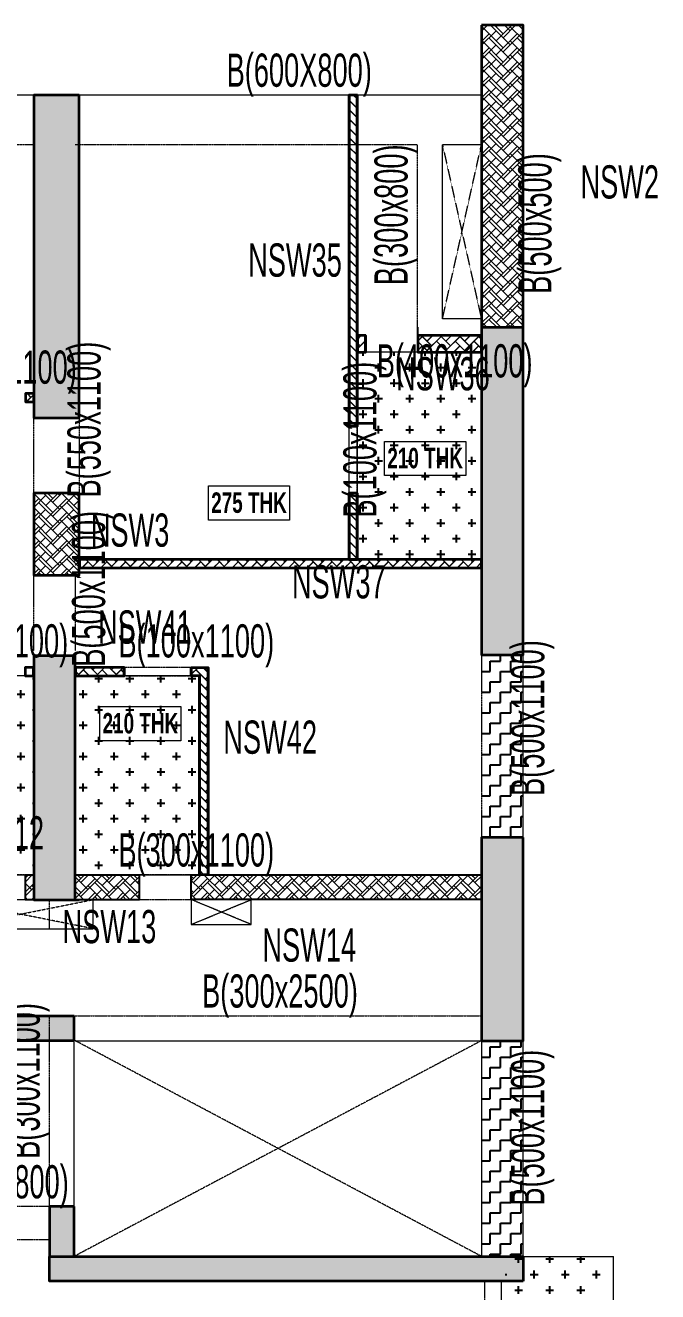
# Model space of a CAD drawing. Header units: millimetres. Extents: x 35 to 67171, y 124 to 27133.
# Drawn here: x 49403 to 57027, y 10733 to 25998 of the extents above; entities that cross this region are included whole.
import ezdxf

# ---------------------------------------------------------------- set-up
doc = ezdxf.new("R2010")
doc.units = ezdxf.units.MM
doc.linetypes.add('HIDDEN', pattern=[0.375, 0.25, -0.125])
for name, color, linetype, lineweight in [('A-FLOR-IDEN', 11, 'Continuous', 9), ('A-HIDD-ABVE', 8, 'HIDDEN', 20), ('S-BEAM', 7, 'Continuous', 18), ('S-BEAM-IDEN', 2, 'Continuous', 9), ('S-COL HATCH', 9, 'Continuous', 0), ('S-COLS', 5, 'Continuous', 35)]:
    doc.layers.add(name, color=color, linetype=linetype, lineweight=lineweight)
doc.layers.add('changes', color=7, linetype='Continuous')
doc.layers.add('SUNK SLAB', color=8, linetype='Continuous')
doc.styles.add('Swis721 LtCn BT', font='swisscl.ttf', dxfattribs={"width": 0.9, "height": 233.355162})
doc.styles.add('Swis721 LtCn BT_B', font='', dxfattribs={"width": 0.9, "height": 246.918336})
doc.styles.get('Swis721 LtCn BT_B').set_extended_font_data('Swis721 LtCn BT', bold=True)
pattern_1 = [(0, (-31351884.58, 21120123.29), (187.5, 187.5), [93.75, -281.25]), (90, (-31351837.7, 21120076.42), (-187.5, 187.5), [93.75, -281.25])]
pattern_2 = [(45, (-31802317.5, 20729084.55), (0, 169.7056275), [360, -120]), (135, (-31802232.65, 20729169.4), (1e-14, 169.7056275), [360, -120])]
pattern_3 = [(45, (-31792218.09, 20738042.66), (0, 113.13708499), [240, -80]), (135, (-31792161.52, 20738099.23), (9e-15, 113.13708499), [240, -80])]
pattern_4 = [(45, (-31792218.17, 20738042.66), (0, 169.7056275), [360, -120]), (135, (-31792133.31, 20738127.52), (1e-14, 169.7056275), [360, -120])]
pattern_5 = [(45, (-31792215.45, 20738042.66), (0, 113.13708499), [240, -80]), (135, (-31792158.885, 20738099.23), (9e-15, 113.13708499), [240, -80])]
pattern_6 = [(45, (-31792218.17, 20738042.66), (0, 169.7056275), [360, -120]), (135, (-31792133.32, 20738127.51), (1e-14, 169.7056275), [360, -120])]

# ---------------------------------------------------------------- blocks, each defined once
blk = doc.blocks.new('A$Cbe320e20')
at = {"layer": 'S-COL HATCH'}
h = blk.add_hatch(dxfattribs=at)
h.set_pattern_fill('AR-HBONE', color=256, scale=30)
h.set_pattern_definition(pattern_2)
h.paths.add_polyline_path([(45304, 17040), (44804, 17040), (44804, 13401), (45304, 13401)])
at = {"layer": 'S-COL HATCH', "transparency": 33554687}
h = blk.add_hatch(color=256, dxfattribs=at)
h.dxf.hatch_style = 1
h.paths.add_polyline_path([(39404, 12310), (39954, 12310), (39954, 16200), (39404, 16200)])
h = blk.add_hatch(color=256, dxfattribs=at)
h.dxf.hatch_style = 1
h.paths.add_polyline_path([(44804, 13401), (45304, 13401), (45304, 9451), (44804, 9451)])
at = {"layer": 'S-COL HATCH'}
h = blk.add_hatch(dxfattribs=at)
h.set_pattern_fill('AR-HBONE', color=256, scale=30)
h.set_pattern_definition(pattern_2)
h.paths.add_polyline_path([(39404, 10410), (39954, 10410), (39954, 11400), (39404, 11400)])
at = {"layer": 'S-COL HATCH', "transparency": 33554687}
h = blk.add_hatch(color=256, dxfattribs=at)
h.dxf.hatch_style = 1
h.paths.add_polyline_path([(39404, 9200), (39404, 9200), (39404, 9300), (39404, 9440), (39904, 9440), (39904, 6500), (39404, 6500)])
h = blk.add_hatch(color=256, dxfattribs=at)
h.dxf.hatch_style = 1
h.paths.add_polyline_path([(45304, 7251), (44804, 7251), (44804, 4800), (45304, 4800)])
at = {"layer": 'S-COL HATCH'}
h = blk.add_hatch(dxfattribs=at)
h.set_pattern_fill('AR-HBONE', color=256, scale=30)
h.set_pattern_definition(pattern_2)
h.paths.add_polyline_path([(39304, 6800), (39404, 6800), (39404, 6500), (39304, 6500)])
h = blk.add_hatch(dxfattribs=at)
h.set_pattern_fill('AR-HBONE', color=256, scale=30)
h.set_pattern_definition(pattern_2)
h.paths.add_polyline_path([(39904, 6799), (40675, 6799), (40675, 6499), (40124, 6499), (40124, 6500), (39904, 6500)])
h = blk.add_hatch(dxfattribs=at)
h.set_pattern_fill('AR-HBONE', color=256, scale=30)
h.set_pattern_definition(pattern_2)
h.paths.add_polyline_path([(41295, 6799), (44803, 6799), (44803, 6501), (41295, 6501)])
at = {"layer": 'S-COL HATCH', "transparency": 33554687}
h = blk.add_hatch(color=256, dxfattribs=at)
h.dxf.hatch_style = 1
h.paths.add_polyline_path([(35204, 5100), (35404, 5100), (39594, 5100), (39594, 4800), (35204, 4800)])
h.paths.add_polyline_path([(39594, 5100), (39894, 5100), (39894, 4800), (39594, 4800)])
h = blk.add_hatch(color=256, dxfattribs=at)
h.dxf.hatch_style = 1
h.paths.add_polyline_path([(39894, 2800), (39594, 2800), (39594, 2200), (39894, 2200)])
h = blk.add_hatch(color=256, dxfattribs=at)
h.dxf.hatch_style = 1
h.paths.add_polyline_path([(39594, 2200), (39594, 1900), (45304, 1900), (45304, 2200)])
at = {"layer": 'S-BEAM', "color": 5}
for points in [[(39404, 6800), (39304, 6800), (39304, 6500), (39404, 6500)], [(41305, 6801), (44803, 6801), (44803, 6501), (41305, 6501)]]:
    blk.add_lwpolyline(points, close=True, dxfattribs=at)
at = {"layer": 'S-BEAM', "color": 5, "elevation": 0}
blk.add_lwpolyline([(40675, 6800), (39904, 6800), (39904, 6499), (40675, 6499)], close=True, dxfattribs=at)
at = {"layer": 'S-COLS'}
for p, q in [((44804, 17040), (44804, 17040)), ((44804, 13401), (45304, 13401)), ((39894, 4800), (39894, 5100))]:
    blk.add_line(p, q, dxfattribs=at)
for points in [[(44804, 17040), (44804, 9451), (45304, 9451), (45304, 17040)], [(39954, 16200), (39404, 16200), (39404, 12310), (39954, 12310)], [(39954, 11400), (39404, 11400), (39404, 10410), (39954, 10410)], [(45304, 7251), (44804, 7251), (44804, 4800), (45304, 4800)], [(45304, 1900), (39594, 1900), (39594, 2200), (45304, 2200)]]:
    blk.add_lwpolyline(points, close=True, dxfattribs=at)
blk.add_lwpolyline([(39904, 6500), (39904, 9440), (39404, 9440), (39404, 6500), (39954, 6500)], dxfattribs=at)
at = {"layer": 'S-COLS', "elevation": 0}
blk.add_lwpolyline([(39894, 4800), (35204, 4800), (35204, 5100), (39894, 5100)], dxfattribs=at)
at = {"layer": 'S-COLS', "color": 5}
blk.add_lwpolyline([(39894, 2800), (39594, 2800), (39594, 2200), (39894, 2200)], close=True, dxfattribs=at)

msp = doc.modelspace()

# ---------------------------------------------------------------- hatches: boundary and pattern name
at = {"layer": 'S-COL HATCH'}
h = msp.add_hatch(dxfattribs=at)
h.set_pattern_fill('AR-HBONE', color=256, scale=30)
h.set_pattern_definition(pattern_4)
h.paths.add_polyline_path([(55403.7, 25998.1), (54903.7, 25998.1), (54903.7, 22358.9), (55403.7, 22358.9)])
h = msp.add_hatch(dxfattribs=at)
h.set_pattern_fill('AR-HBONE', color=256, scale=30)
h.set_pattern_definition(pattern_6)
h.paths.add_polyline_path([(55403.7, 25998.1), (54903.7, 25998.1), (54903.7, 22358.9), (55403.7, 22358.9)])
at = {"layer": 'S-COL HATCH', "transparency": 33554687}
h = msp.add_hatch(color=256, dxfattribs=at)
h.dxf.hatch_style = 1
h.paths.add_polyline_path([(49503.7, 21268.1), (50053.7, 21268.1), (50053.7, 25158.1), (49503.7, 25158.1)])
h = msp.add_hatch(color=256, dxfattribs=at)
h.dxf.hatch_style = 1
h.paths.add_polyline_path([(49503.7, 21268.1), (50053.7, 21268.1), (50053.7, 25158.1), (49503.7, 25158.1)])
at = {"layer": 'S-COL HATCH'}
h = msp.add_hatch(dxfattribs=at)
h.set_pattern_fill('AR-HBONE', color=256, scale=20)
h.set_pattern_definition(pattern_3)
h.paths.add_polyline_path([(53303.8, 21168.1), (53403.8, 21168.1), (53403.8, 25158.1), (53303.8, 25158.1)])
h = msp.add_hatch(dxfattribs=at)
h.set_pattern_fill('AR-HBONE', color=256, scale=20)
h.set_pattern_definition(pattern_5)
h.paths.add_polyline_path([(53306.4, 21168.1), (53406.4, 21168.1), (53406.4, 25158.1), (53306.4, 25158.1)])
at = {"layer": 'S-COL HATCH', "transparency": 33554687}
h = msp.add_hatch(color=256, dxfattribs=at)
h.dxf.hatch_style = 1
h.paths.add_polyline_path([(54903.7, 22358.9), (55403.7, 22358.9), (55403.7, 18408.7), (54903.7, 18408.7)])
h = msp.add_hatch(color=256, dxfattribs=at)
h.dxf.hatch_style = 1
h.paths.add_polyline_path([(54903.7, 22358.9), (55403.7, 22358.9), (55403.7, 18408.6), (54903.7, 18408.6)])
at = {"layer": 'S-COL HATCH'}
h = msp.add_hatch(dxfattribs=at)
h.set_pattern_fill('AR-HBONE', color=256, scale=20)
h.set_pattern_definition(pattern_3)
h.paths.add_polyline_path([(53503.8, 22058.1), (53503.8, 22258.1), (53403.8, 22258.1), (53403.8, 22058.1)])
h = msp.add_hatch(dxfattribs=at)
h.set_pattern_fill('AR-HBONE', color=256, scale=20)
h.set_pattern_definition(pattern_5)
h.paths.add_polyline_path([(53506.4, 22058.1), (53506.4, 22258.1), (53406.4, 22258.1), (53406.4, 22058.1)])
h = msp.add_hatch(dxfattribs=at)
h.set_pattern_fill('AR-HBONE', color=256, scale=20)
h.set_pattern_definition([(45, (-31793618.124, 20738042.68), (0, 113.13708499), [240, -80]), (135, (-31793561.556, 20738099.25), (9e-15, 113.13708499), [240, -80])])
h.paths.add_polyline_path([(54903.8, 22058.1), (54903.8, 22258.1), (54133.8, 22258.1), (54133.8, 22058.1)])
h = msp.add_hatch(dxfattribs=at)
h.set_pattern_fill('AR-HBONE', color=256, scale=20)
h.set_pattern_definition([(45, (-31793615.49, 20738042.68), (0, 113.13708499), [240, -80]), (135, (-31793558.92, 20738099.25), (9e-15, 113.13708499), [240, -80])])
h.paths.add_polyline_path([(54906.4, 22058.1), (54906.4, 22258.1), (54136.4, 22258.1), (54136.4, 22058.1)])
h = msp.add_hatch(dxfattribs=at)
h.set_pattern_fill('AR-HBONE', color=256, scale=15)
h.set_pattern_definition([(45, (-31351884.5, 21120123.29), (0, 84.85281374), [180, -60]), (135, (-31351842.07, 21120165.716), (7e-15, 84.85281374), [180, -60])])
h.paths.add_polyline_path([(49503.8, 21458.1), (49503.8, 21558.1), (49403.8, 21558.1), (49403.8, 21458.1)])
h = msp.add_hatch(dxfattribs=at)
h.set_pattern_fill('AR-HBONE', color=256, scale=15)
h.set_pattern_definition([(45, (-31351881.86, 21120123.29), (0, 84.85281374), [180, -60]), (135, (-31351839.436, 21120165.716), (7e-15, 84.85281374), [180, -60])])
h.paths.add_polyline_path([(49506.4, 21458.1), (49506.4, 21558.1), (49406.4, 21558.1), (49406.4, 21458.1)])
h = msp.add_hatch(dxfattribs=at)
h.set_pattern_fill('AR-HBONE', color=256, scale=30)
h.set_pattern_definition(pattern_4)
h.paths.add_polyline_path([(49503.7, 19368.1), (50053.7, 19368.1), (50053.7, 20358.1), (49503.7, 20358.1)])
h = msp.add_hatch(dxfattribs=at)
h.set_pattern_fill('AR-HBONE', color=256, scale=30)
h.set_pattern_definition(pattern_6)
h.paths.add_polyline_path([(49503.7, 19368.1), (50053.7, 19368.1), (50053.7, 20358.1), (49503.7, 20358.1)])
h = msp.add_hatch(dxfattribs=at)
h.set_pattern_fill('AR-HBONE', color=256, scale=20)
h.set_pattern_definition(pattern_3)
h.paths.add_polyline_path([(53303.8, 19558.1), (53403.8, 19558.1), (53403.8, 20358.1), (53303.8, 20358.1)])
h = msp.add_hatch(dxfattribs=at)
h.set_pattern_fill('AR-HBONE', color=256, scale=20)
h.set_pattern_definition(pattern_5)
h.paths.add_polyline_path([(53306.4, 19558.1), (53406.4, 19558.1), (53406.4, 20358.1), (53306.4, 20358.1)])
h = msp.add_hatch(dxfattribs=at)
h.set_pattern_fill('AR-HBONE', color=256, scale=20)
h.set_pattern_definition(pattern_3)
h.paths.add_polyline_path([(50003.8, 19558.1), (54903.8, 19558.1), (54903.8, 19458.1), (50003.8, 19458.1)])
h = msp.add_hatch(dxfattribs=at)
h.set_pattern_fill('AR-HBONE', color=256, scale=20)
h.set_pattern_definition(pattern_5)
h.paths.add_polyline_path([(50006.4, 19558.1), (54906.4, 19558.1), (54906.4, 19458.1), (50006.4, 19458.1)])
at = {"layer": 'S-COL HATCH', "transparency": 33554687}
h = msp.add_hatch(color=256, dxfattribs=at)
h.dxf.hatch_style = 1
h.paths.add_polyline_path([(49503.7, 18158.1), (49503.7, 18158.1), (49503.7, 18258.1), (49503.7, 18398.1), (50003.7, 18398.1), (50003.7, 15458.1), (49503.6, 15458.1)])
h = msp.add_hatch(color=256, dxfattribs=at)
h.dxf.hatch_style = 1
h.paths.add_polyline_path([(49503.7, 18158.1), (49503.7, 18158.1), (49503.7, 18258.1), (49503.7, 18398.1), (50003.7, 18398.1), (50003.7, 15458.1), (49503.6, 15458.1)])
at = {"layer": 'S-COL HATCH'}
h = msp.add_hatch(dxfattribs=at)
h.set_pattern_fill('AR-HBONE', color=256, scale=20)
h.set_pattern_definition(pattern_3)
h.paths.add_polyline_path([(50003.8, 18258.1), (50593.8, 18258.1), (50593.8, 18158.1), (50003.8, 18158.1)])
h = msp.add_hatch(dxfattribs=at)
h.set_pattern_fill('AR-HBONE', color=256, scale=20)
h.set_pattern_definition(pattern_5)
h.paths.add_polyline_path([(50006.4, 18258.1), (50596.4, 18258.1), (50596.4, 18158.1), (50006.4, 18158.1)])
h = msp.add_hatch(dxfattribs=at)
h.set_pattern_fill('AR-HBONE', color=256, scale=20)
h.set_pattern_definition(pattern_3)
h.paths.add_polyline_path([(51503.8, 15759.2), (51603.8, 15759.2), (51603.8, 18258.1), (51403.8, 18258.1), (51403.8, 18158.1), (51503.8, 18158.1)])
h = msp.add_hatch(dxfattribs=at)
h.set_pattern_fill('AR-HBONE', color=256, scale=20)
h.set_pattern_definition(pattern_5)
h.paths.add_polyline_path([(51506.4, 15759.2), (51606.4, 15759.2), (51606.4, 18258.1), (51406.4, 18258.1), (51406.4, 18158.1), (51506.4, 18158.1)])
at = {"layer": 'S-COL HATCH', "transparency": 33554687}
h = msp.add_hatch(color=256, dxfattribs=at)
h.dxf.hatch_style = 1
h.paths.add_polyline_path([(55403.7, 16208.6), (54903.7, 16208.6), (54903.7, 13758.1), (55403.7, 13758.1)])
h = msp.add_hatch(color=256, dxfattribs=at)
h.dxf.hatch_style = 1
h.paths.add_polyline_path([(55403.7, 16208.6), (54903.7, 16208.6), (54903.7, 13758.1), (55403.7, 13758.1)])
at = {"layer": 'S-COL HATCH'}
h = msp.add_hatch(dxfattribs=at)
h.set_pattern_fill('AR-HBONE', color=256, scale=30)
h.set_pattern_definition(pattern_4)
h.paths.add_polyline_path([(49403.3, 15758.1), (49503.7, 15758.1), (49503.7, 15458.1), (49403.3, 15458.1)])
h = msp.add_hatch(dxfattribs=at)
h.set_pattern_fill('AR-HBONE', color=256, scale=30)
h.set_pattern_definition(pattern_6)
h.paths.add_polyline_path([(49403.3, 15758.1), (49503.7, 15758.1), (49503.7, 15458.1), (49403.3, 15458.1)])
h = msp.add_hatch(dxfattribs=at)
h.set_pattern_fill('AR-HBONE', color=256, scale=30)
h.set_pattern_definition(pattern_4)
h.paths.add_polyline_path([(50003.7, 15757.6), (50774.1, 15757.6), (50774.1, 15457.3), (50223.3, 15457.1), (50223.3, 15458.1), (50003.7, 15458.1)])
h = msp.add_hatch(dxfattribs=at)
h.set_pattern_fill('AR-HBONE', color=256, scale=30)
h.set_pattern_definition(pattern_6)
h.paths.add_polyline_path([(50003.7, 15757.6), (50774.1, 15757.6), (50774.1, 15457.3), (50223.3, 15457.1), (50223.3, 15458.1), (50003.7, 15458.1)])
h = msp.add_hatch(dxfattribs=at)
h.set_pattern_fill('AR-HBONE', color=256, scale=30)
h.set_pattern_definition(pattern_4)
h.paths.add_polyline_path([(51394.1, 15757.6), (54902.5, 15757.6), (54902.5, 15459.2), (51394.1, 15459.2)])
h = msp.add_hatch(dxfattribs=at)
h.set_pattern_fill('AR-HBONE', color=256, scale=30)
h.set_pattern_definition(pattern_6)
h.paths.add_polyline_path([(51394.1, 15757.6), (54902.5, 15757.6), (54902.5, 15459.2), (51394.1, 15459.2)])
at = {"layer": 'S-COL HATCH', "transparency": 33554687}
h = msp.add_hatch(color=256, dxfattribs=at)
h.dxf.hatch_style = 1
h.paths.add_polyline_path([(45303.7, 14058.1), (45503.7, 14058.1), (49693.6, 14058.1), (49693.6, 13758.1), (45303.7, 13758.1)])
h.paths.add_polyline_path([(49693.6, 14058.1), (49993.4, 14058.1), (49993.4, 13758.1), (49693.6, 13758.1)])
h = msp.add_hatch(color=256, dxfattribs=at)
h.dxf.hatch_style = 1
h.paths.add_polyline_path([(45303.7, 14058.1), (45503.7, 14058.1), (49693.6, 14058.1), (49693.6, 13758.1), (45303.7, 13758.1)])
h.paths.add_polyline_path([(49693.6, 14058.1), (49993.4, 14058.1), (49993.4, 13758.1), (49693.6, 13758.1)])
h = msp.add_hatch(color=256, dxfattribs=at)
h.dxf.hatch_style = 1
h.paths.add_polyline_path([(49993.4, 11758.1), (49693.6, 11758.1), (49693.6, 11158.1), (49993.4, 11158.1)])
h = msp.add_hatch(color=256, dxfattribs=at)
h.dxf.hatch_style = 1
h.paths.add_polyline_path([(49993.4, 11758.1), (49693.6, 11758.1), (49693.6, 11158.1), (49993.4, 11158.1)])
h = msp.add_hatch(color=256, dxfattribs=at)
h.dxf.hatch_style = 1
h.paths.add_polyline_path([(49693.6, 11158.1), (49693.6, 10858.1), (55403.7, 10858.1), (55403.7, 11158.1)])
h = msp.add_hatch(color=256, dxfattribs=at)
h.dxf.hatch_style = 1
h.paths.add_polyline_path([(49693.6, 11158.1), (49693.6, 10858.1), (55403.7, 10858.1), (55403.7, 11158.1)])
at = {"layer": 'SUNK SLAB'}
h = msp.add_hatch(dxfattribs=at)
h.set_pattern_fill('CROSS', color=8, scale=750, style=0)
h.set_pattern_definition(pattern_1)
h.paths.add_polyline_path([(54901.9, 22058.1), (53401.9, 22058.1), (53401.9, 19558.1), (54901.9, 19558.1)])
h = msp.add_hatch(dxfattribs=at)
h.set_pattern_fill('ZIGZAG', color=8, scale=1000, style=0)
h.set_pattern_definition([(0, (-31739618.19, 20733459.5), (125, 125), [125, -125]), (90, (-31739493.19, 20733459.5), (-125, 125), [125, -125])])
h.paths.add_polyline_path([(55403.7, 18408.6), (54903.7, 18408.6), (54903.7, 16208.6), (55403.7, 16208.6)])
h = msp.add_hatch(dxfattribs=at)
h.set_pattern_fill('CROSS', color=8, scale=750, style=0)
h.set_pattern_definition(pattern_1)
h.paths.add_polyline_path([(47901.5, 15758.1), (49501.9, 15758.1), (49501.9, 18158.1), (47901.5, 18158.1)])
h = msp.add_hatch(dxfattribs=at)
h.set_pattern_fill('CROSS', color=8, scale=750, style=0)
h.set_pattern_definition(pattern_1)
h.paths.add_polyline_path([(50001.9, 15758.1), (51501.9, 15758.1), (51501.9, 18158.1), (50001.9, 18158.1)])
h = msp.add_hatch(dxfattribs=at)
h.set_pattern_fill('ZIGZAG', color=8, scale=1000, style=0)
h.set_pattern_definition([(0, (-31739618.18, 20728808.96), (125, 125), [125, -125]), (90, (-31739493.18, 20728808.96), (-125, 125), [125, -125])])
h.paths.add_polyline_path([(55403.7, 13758.1), (54903.7, 13758.1), (54903.7, 11158.1), (55403.7, 11158.1)])
h = msp.add_hatch(dxfattribs=at)
h.set_pattern_fill('CROSS', color=8, scale=750, style=0)
h.set_pattern_definition([(0, (-31351884.58, 21119689.98), (187.5, 187.5), [93.75, -281.25]), (90, (-31351837.7, 21119643.1), (-187.5, 187.5), [93.75, -281.25])])
h.paths.add_polyline_path([(55191, 11158.1), (56341, 11158.1), (56291.9, 7558.1), (55141.9, 7558.1)])

# ---------------------------------------------------------------- linework, layer by layer
at = {"layer": 'A-FLOR-IDEN', "color": 8, "elevation": 0, "flags": 128}
for points in [[(54711.9, 20983.1), (54711.9, 20571.2), (53734.4, 20571.2), (53734.4, 20983.1)], [(52587.9, 20445.7), (52587.9, 20033.8), (51610.4, 20033.8), (51610.4, 20445.7)], [(51278.4, 17786.5), (51278.4, 17374.7), (50300.9, 17374.7), (50300.9, 17786.5)]]:
    msp.add_lwpolyline(points, close=True, dxfattribs=at)
at = {"layer": 'A-HIDD-ABVE', "linetype": 'HIDDEN'}
for p, q in [((54431.9, 24558.1), (54901.9, 22458.1)), ((54431.9, 22458.1), (54901.8, 24558.1)), ((48461.9, 15108.1), (50221.5, 15459.2)), ((50221.5, 15108.1), (48461.9, 15458.1)), ((52125.2, 15159.2), (51401.9, 15459.2)), ((51401.9, 15159.2), (52125.2, 15459.2)), ((54901.9, 13758.1), (49991.5, 11158.1)), ((54901.9, 11158.1), (50003.5, 13758.1, 0))]:
    msp.add_line(p, q, dxfattribs=at)
at = {"layer": 'changes', "color": 240, "true_color": 0xed1f24, "elevation": 0}
for points in [[(54903.7, 25998.1), (55403.7, 25998.1), (55403.7, 22358.9), (54903.7, 22358.9)], [(54903.7, 25998.1), (55403.7, 25998.1), (55403.7, 22358.9), (54903.7, 22358.9)], [(53306.4, 25158.1), (53406.4, 25158.1), (53406.4, 22258.1), (53506.4, 22258.1), (53506.4, 22058.1), (53406.4, 22058.1), (53406.4, 21168.1), (53306.4, 21168.1)], [(54136.4, 22258.1), (54903.7, 22258.1), (54903.7, 22058.1), (54136.4, 22058.1)], [(49503.7, 20358.1), (50053.7, 20358.1), (50053.7, 19368.1), (49503.7, 19368.1)], [(49503.7, 20358.1), (50053.7, 20358.1), (50053.7, 19368.1), (49503.7, 19368.1)], [(50056.4, 19558.1), (53306.4, 19558.1), (53306.4, 20358.1), (53406.4, 20358.1), (53406.4, 19558.1), (54906.4, 19558.1), (54903.7, 19458.1), (50056.4, 19458.1)], [(50596.4, 18158.1), (50006.4, 18158.1), (50006.4, 18258.1), (50596.4, 18258.1)], [(51406.4, 18258.1), (51606.4, 18258.1), (51606.4, 15759.2), (51506.4, 15759.2), (51506.4, 18158.1), (51406.4, 18158.1)], [(49403.3, 15758.1), (49503.6, 15758.1), (49503.6, 15458.1), (49403.3, 15458.1)], [(49403.3, 15758.1), (49503.6, 15758.1), (49503.6, 15458.1), (49403.3, 15458.1)], [(50003.7, 15758.1), (50774.1, 15758.1), (50774.1, 15457), (50003.7, 15457)], [(50003.7, 15758.1), (50774.1, 15758.1), (50774.1, 15457), (50003.7, 15457)], [(51404.1, 15759.2), (54902.5, 15759.2), (54902.5, 15459.2), (51404.1, 15459.2)], [(51404.1, 15759.2), (54902.5, 15759.2), (54902.5, 15459.2), (51404.1, 15459.2)]]:
    msp.add_lwpolyline(points, close=True, dxfattribs=at)
at = {"layer": 'S-BEAM'}
for p, q in [((49501.9, 25158.1), (42951.9, 25158.1, 0)), ((54901.9, 25158.1), (49501.9, 25158.1)), ((54901.9, 24558.1), (54431.9, 24558.1)), ((54431.9, 22458.1), (54431.9, 24558.1)), ((54901.9, 22458.1), (54431.9, 22458.1)), ((55401.9, 18408.6), (55401.9, 16208.6)), ((49501.9, 15458.1), (48461.9, 15458.1)), ((54901.9, 14658.1), (54901.9, 11158.1)), ((55401.9, 14658.1), (55401.9, 11158.1)), ((49991.5, 11758.1), (49991.5, 13758.1, 0)), ((50003.5, 13758.1, 0), (54901.9, 13758.1, 0)), ((55140, 11158.1), (56493.7, 11158.1)), ((56493.7, 7558.1), (56493.7, 11158.1)), ((55141.9, 7558.1), (55141.9, 10858.1))]:
    msp.add_line(p, q, dxfattribs=at)
at = {"layer": 'S-BEAM', "linetype": 'HIDDEN'}
for p, q in [((49501.9, 24558.1), (42951.9, 24558.1, 0)), ((54131.9, 24558.1), (50001.9, 24558.1)), ((54131.9, 22058.1), (54131.9, 24558.1)), ((54903.7, 22458.1), (54903.7, 24408.1)), ((54131.9, 22358.1), (54131.9, 22358.1)), ((49501.9, 21268.1), (49501.9, 20358.1)), ((50051.9, 21268.1), (50051.9, 20358.1)), ((49501.9, 19368.1), (49501.9, 18458.1)), ((50001.9, 19368.1), (50001.9, 18458.1)), ((54901.9, 18408.6), (54901.9, 16208.6)), ((49501.9, 15758.1), (42951.9, 15758.1, 0)), ((54901.9, 15757.6), (50001.9, 15757.6)), ((49691.8, 15458.1), (49691.8, 15108.1)), ((54901.9, 15459.2), (50001.9, 15457)), ((49691.8, 14058.1), (49691.8, 11758.1)), ((49993.4, 14058.1, 0), (54901.9, 14058.1)), ((49691.8, 11758.1), (48008, 11758.1)), ((49691.8, 11358.1), (48006.2, 11358.1)), ((54941.9, 7558.1), (54941.9, 10858.1))]:
    msp.add_line(p, q, dxfattribs=at)
at = {"layer": 'S-BEAM', "elevation": 0}
msp.add_lwpolyline([(54133.7, 22358.1), (54133.7, 22058.1), (54903.7, 22058.1), (54903.7, 22458.1), (54431.9, 22458.1)], dxfattribs=at)
for points in [[(54901.9, 22058.1), (53401.9, 22058.1), (53401.9, 19558.1), (54901.9, 19558.1)], [(49501.9, 18158.1), (47901.5, 18158.1), (47901.5, 15758.1), (49501.9, 15758.1)], [(51501.9, 18158.1), (50001.9, 18158.1), (50001.9, 15758.1), (51501.9, 15758.1)], [(50221.5, 15458.1), (48461.9, 15458.1), (48461.9, 15108.1), (50221.5, 15108.1)], [(52125.2, 15459.2), (51401.9, 15459.2), (51401.9, 15159.2), (52125.2, 15159.2)]]:
    msp.add_lwpolyline(points, close=True, dxfattribs=at)
at = {"layer": 'S-BEAM', "linetype": 'HIDDEN', "elevation": 0}
for points in [[(53401.9, 21168.1), (53301.9, 21168.1), (53301.9, 20358.1), (53401.9, 20358.1)], [(51401.9, 18258.1), (50591.9, 18258.1), (50591.9, 18158.1), (51401.9, 18158.1)]]:
    msp.add_lwpolyline(points, close=True, dxfattribs=at)
at = {"layer": 'S-BEAM', "color": 5, "elevation": 0}
for points in [[(49503.7, 15758.1), (49403.3, 15758.1), (49403.3, 15458.1), (49503.7, 15458.1)], [(49503.7, 15758.1), (49403.3, 15758.1), (49403.3, 15458.1), (49503.7, 15458.1)], [(50774.1, 15758.1), (50003.7, 15758.1), (50003.7, 15457), (50774.1, 15457)], [(50774.1, 15758.1), (50003.7, 15758.1), (50003.7, 15457), (50774.1, 15457)], [(51404.1, 15759.2), (54902.5, 15759.2), (54902.5, 15459.2), (51404.1, 15459.2)], [(51404.1, 15759.2), (54902.5, 15759.2), (54902.5, 15459.2), (51404.1, 15459.2)]]:
    msp.add_lwpolyline(points, close=True, dxfattribs=at)
at = {"layer": 'S-COLS'}
for p, q in [((54903.7, 25998.1), (54903.7, 25998.1)), ((54903.7, 25998.1), (54903.7, 25998.1)), ((54903.7, 22358.9), (55403.7, 22358.9)), ((54903.7, 22358.9), (55403.7, 22358.9)), ((49993.4, 13758.1, 0), (49993.4, 14058.1, 0)), ((49993.4, 13758.1, 0), (49993.4, 14058.1, 0))]:
    msp.add_line(p, q, dxfattribs=at)
at = {"layer": 'S-COLS', "elevation": 0}
for points in [[(54903.7, 25998.1), (54903.7, 18408.6), (55403.7, 18408.6), (55403.7, 25998.1)], [(54903.7, 25998.1), (54903.7, 18408.6), (55403.7, 18408.6), (55403.7, 25998.1)], [(50053.7, 25158.1), (49503.7, 25158.1), (49503.7, 21268.1), (50053.7, 21268.1)], [(50053.7, 25158.1), (49503.7, 25158.1), (49503.7, 21268.1), (50053.7, 21268.1)], [(53403.8, 25158.1), (53303.8, 25158.1), (53303.8, 21168.1), (53403.8, 21168.1)], [(53403.8, 25158.1), (53303.8, 25158.1), (53303.8, 21168.1), (53403.8, 21168.1)], [(53406.4, 25158.1), (53306.4, 25158.1), (53306.4, 21168.1), (53406.4, 21168.1)], [(53503.8, 22258.1), (53403.8, 22258.1), (53403.8, 22058.1), (53503.8, 22058.1)], [(53503.8, 22258.1), (53403.8, 22258.1), (53403.8, 22058.1), (53503.8, 22058.1)], [(53506.4, 22258.1), (53406.4, 22258.1), (53406.4, 22058.1), (53506.4, 22058.1)], [(54903.8, 22258.1), (54133.8, 22258.1), (54133.8, 22058.1), (54903.8, 22058.1)], [(54903.8, 22258.1), (54133.8, 22258.1), (54133.8, 22058.1), (54903.8, 22058.1)], [(54906.4, 22258.1), (54136.4, 22258.1), (54136.4, 22058.1), (54906.4, 22058.1)], [(49503.8, 21558.1), (49403.8, 21558.1), (49403.8, 21458.1), (49503.8, 21458.1)], [(50053.7, 20358.1), (49503.7, 20358.1), (49503.7, 19368.1), (50053.7, 19368.1)], [(50053.7, 20358.1), (49503.7, 20358.1), (49503.7, 19368.1), (50053.7, 19368.1)], [(53403.8, 20358.1), (53303.8, 20358.1), (53303.8, 19558.1), (53403.8, 19558.1)], [(53403.8, 20358.1), (53303.8, 20358.1), (53303.8, 19558.1), (53403.8, 19558.1)], [(53406.4, 20358.1), (53306.4, 20358.1), (53306.4, 19558.1), (53406.4, 19558.1)], [(54903.8, 19558.1), (50053.8, 19558.1), (50053.8, 19458.1), (54903.8, 19458.1)], [(54903.8, 19558.1), (50053.8, 19558.1), (50053.8, 19458.1), (54903.8, 19458.1)], [(54906.4, 19558.1), (50056.4, 19558.1), (50056.4, 19458.1), (54906.4, 19458.1)], [(49501.9, 18258.1), (49401.9, 18258.1), (49401.9, 18158.1), (49501.9, 18158.1)], [(50593.8, 18258.1), (50003.8, 18258.1), (50003.8, 18158.1), (50593.8, 18158.1)], [(50593.8, 18258.1), (50003.8, 18258.1), (50003.8, 18158.1), (50593.8, 18158.1)], [(50596.4, 18258.1), (50006.4, 18258.1), (50006.4, 18158.1), (50596.4, 18158.1)], [(55403.7, 16208.6), (54903.7, 16208.6), (54903.7, 13758.1), (55403.7, 13758.1)], [(55403.7, 16208.6), (54903.7, 16208.6), (54903.7, 13758.1), (55403.7, 13758.1)], [(55403.7, 10858.1), (49693.6, 10858.1), (49693.6, 11158.1), (55403.7, 11158.1)], [(55403.7, 10858.1), (49693.6, 10858.1), (49693.6, 11158.1), (55403.7, 11158.1)]]:
    msp.add_lwpolyline(points, close=True, dxfattribs=at)
for points in [[(50003.7, 15458.1), (50003.7, 18398.1), (49503.7, 18398.1), (49503.6, 15458.1), (50053.7, 15458.1)], [(50003.7, 15458.1), (50003.7, 18398.1), (49503.7, 18398.1), (49503.6, 15458.1), (50053.7, 15458.1)], [(51403.8, 18258.1), (51603.8, 18258.1), (51603.8, 15759.2), (51503.8, 15759.2), (51503.8, 18158.1), (51403.8, 18158.1), (51403.8, 18258.1)], [(51403.8, 18258.1), (51603.8, 18258.1), (51603.8, 15759.2), (51503.8, 15759.2), (51503.8, 18158.1), (51403.8, 18158.1), (51403.8, 18258.1)], [(51406.4, 18258.1), (51606.4, 18258.1), (51606.4, 15759.2), (51506.4, 15759.2), (51506.4, 18158.1), (51406.4, 18158.1), (51406.4, 18258.1)], [(49993.4, 13758.1), (45303.7, 13758.1), (45303.7, 14058.1), (49993.4, 14058.1)], [(49993.4, 13758.1), (45303.7, 13758.1), (45303.7, 14058.1), (49993.4, 14058.1)]]:
    msp.add_lwpolyline(points, dxfattribs=at)
at = {"layer": 'S-COLS', "color": 5, "elevation": 0}
msp.add_lwpolyline([(49993.4, 11758.1), (49693.6, 11758.1), (49693.6, 11158.1), (49993.4, 11158.1)], close=True, dxfattribs=at)
msp.add_lwpolyline([(49993.4, 11758.1), (49693.6, 11758.1), (49693.6, 11158.1), (49993.4, 11158.1)], close=True, dxfattribs=at)

# ---------------------------------------------------------------- block references
at = {"layer": 'S-COLS'}
msp.add_blockref('A$Cbe320e20', (10099.3, 8958.1), dxfattribs=at)

# ---------------------------------------------------------------- texts
at = {"layer": 'A-FLOR-IDEN', "color": 1, "char_height": 246.92, "width": 1155, "attachment_point": 2, "line_spacing_factor": 0.964267, "style": 'Swis721 LtCn BT_B'}
for s, insert in [('210 THK', (54223.1, 20905, 0)), ('275 THK', (52099.2, 20367.6)), ('210 THK', (50789.7, 17708.5, 0))]:
    msp.add_mtext(s, dxfattribs=dict(at, insert=insert))
at = {"layer": 'S-BEAM-IDEN', "style": 'Swis721 LtCn BT', "width": 0.8}
for s, p in [('B(600X800)', (51829.8, 25257.5, 0)), ('B(400x1100)', (53639.8, 21753.5)), ('B(100x1100)', (48144.6, 21677.8)), ('B(100x1100)', (48041.4, 18377.8)), ('B(100x1100)', (50524.9, 18377.8)), ('B(300x1100)', (50524.9, 15857.5)), ('B(400x800)', (48230.3, 11857.5))]:
    msp.add_text(s, height=400, dxfattribs=at).set_placement(p)
for s, rotation, p in [('B(300x800)', 90, (54011.7, 22866.4)), ('B(500x500)', 90, (55746, 22760.7)), ('NSW2', 360, (56095.7, 23910.8)), ('NSW2', 360, (56095.7, 23910.8)), ('NSW35', 360, (52089.2, 22968.4)), ('B(550x1100)', 90, (50309.9, 20306.1)), ('NSW36', 360, (53872.2, 21597.9)), ('B(100x1100)', 90, (53636.5, 20064.2)), ('B(500x1100)', 90, (50364.8, 18266)), ('NSW3', 360, (50191.5, 19713.3)), ('NSW3', 360, (50191.5, 19713.3)), ('NSW37', 360, (52617.2, 19089.9)), ('NSW41', 360, (50279.2, 18544.9)), ('B(500x1100)', 90, (55659.9, 16708.2)), ('NSW42', 360, (51789.7, 17217.4)), ('NSW12', 360, (48498, 16063.5)), ('NSW12', 360, (48498, 16063.5)), ('NSW13', 360, (49851.6, 14934)), ('NSW13', 360, (49851.6, 14934)), ('NSW14', 360, (52261.2, 14711.1)), ('NSW14', 360, (52261.2, 14711.1)), ('B(300x2500)', 360, (51534, 14157.5, 0)), ('B(300x1100)', 90, (49576.8, 12334)), ('B(500x1100)', 90, (55659.9, 11770.3))]:
    msp.add_text(s, height=400, rotation=rotation, dxfattribs=at).set_placement(p)

doc.saveas('drawing.dxf')
